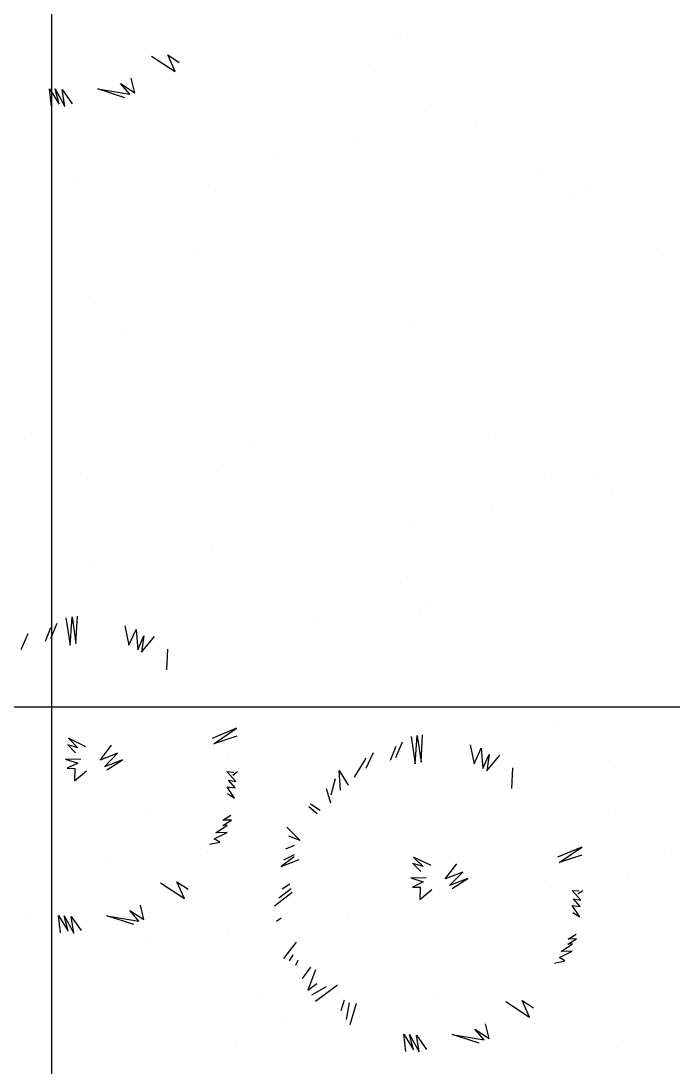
# Model space of a CAD drawing. Extents: x 3907.4 to 3911.57, y -3054.42 to -3053.7.
# Drawn here: x 3908.0113 to 3908.0464, y -3054.0034 to -3053.9472 of the extents above; entities that cross this region are included whole.
import ezdxf

# ---------------------------------------------------------------- set-up
doc = ezdxf.new("R2010")
doc.units = 0
doc.header["$LTSCALE"] = 2
doc.header["$MEASUREMENT"] = 0
doc.linetypes.add('ACAD_ISO10W100', pattern=[18, 12, -3, 0, -3])
doc.layers.add('AKS', color=11, linetype='CONTINUOUS')
doc.layers.add('AĞAÇ', color=9, linetype='CONTINUOUS')

msp = doc.modelspace()

# ---------------------------------------------------------------- linework, layer by layer
at = {"layer": 'AKS', "linetype": 'ACAD_ISO10W100'}
for p, q in [((3908.01297, -3053.717968), (3908.01297, -3054.27603)), ((3907.955467, -3053.98403), (3908.33097, -3053.98403))]:
    msp.add_line(p, q, dxfattribs=at)
at = {"layer": 'AĞAÇ'}
for p, q in [((3908.031396, -3053.948024), (3908.031396, -3053.948024)), ((3908.03172, -3053.948073), (3908.03172, -3053.948073)), ((3908.018333, -3053.949058), (3908.019613, -3053.949889)), ((3908.019613, -3053.949889), (3908.019218, -3053.948998)), ((3908.019218, -3053.948998), (3908.019827, -3053.949401)), ((3908.029984, -3053.949537), (3908.029984, -3053.949537)), ((3908.017438, -3053.951031), (3908.017251, -3053.950252)), ((3908.012854, -3053.950815), (3908.013372, -3053.951647)), ((3908.012962, -3053.951743), (3908.012854, -3053.950815)), ((3908.013164, -3053.950824), (3908.013684, -3053.951763)), ((3908.013372, -3053.951647), (3908.013164, -3053.950824)), ((3908.013684, -3053.951763), (3908.013536, -3053.950856)), ((3908.013536, -3053.950856), (3908.014072, -3053.951623)), ((3908.015453, -3053.950824), (3908.017171, -3053.95111)), ((3908.016908, -3053.951296), (3908.015453, -3053.950824)), ((3908.016682, -3053.950537), (3908.017438, -3053.951031)), ((3908.017171, -3053.95111), (3908.016682, -3053.950537)), ((3908.033357, -3053.951686), (3908.033357, -3053.951686)), ((3908.035724, -3053.952857), (3908.035724, -3053.952857)), ((3908.02922, -3053.953713), (3908.02922, -3053.953713)), ((3908.025056, -3053.954262), (3908.025056, -3053.954262)), ((3908.039359, -3053.95532), (3908.039359, -3053.95532)), ((3908.01419, -3053.955692), (3908.01419, -3053.955692)), ((3908.021407, -3053.955987), (3908.021407, -3053.955987)), ((3908.041872, -3053.956085), (3908.041872, -3053.956085)), ((3908.040834, -3053.956671), (3908.040834, -3053.956671)), ((3908.020589, -3053.959468), (3908.020589, -3053.959468)), ((3908.045502, -3053.959423), (3908.045502, -3053.959423)), ((3908.01531, -3053.962342), (3908.01531, -3053.962342)), ((3908.016785, -3053.963693), (3908.016785, -3053.963693)), ((3908.032224, -3053.963487), (3908.032224, -3053.963487)), ((3908.036445, -3053.96957), (3908.036445, -3053.96957)), ((3908.011532, -3053.969615), (3908.011532, -3053.969615)), ((3908.023744, -3053.97007), (3908.023744, -3053.97007)), ((3908.014905, -3053.971764), (3908.014905, -3053.971764)), ((3908.021911, -3053.971401), (3908.021911, -3053.971401)), ((3908.039818, -3053.971719), (3908.039818, -3053.971719)), ((3908.042375, -3053.971499), (3908.042375, -3053.971499)), ((3908.0431, -3053.972599), (3908.0431, -3053.972599)), ((3908.036596, -3053.973455), (3908.036596, -3053.973455)), ((3908.032432, -3053.974004), (3908.032432, -3053.974004)), ((3908.021566, -3053.975434), (3908.021566, -3053.975434)), ((3908.015062, -3053.97629), (3908.015062, -3053.97629)), ((3908.031707, -3053.977367), (3908.031707, -3053.977367)), ((3908.032728, -3053.978902), (3908.032728, -3053.978902)), ((3908.033182, -3053.978718), (3908.033182, -3053.978718)), ((3908.012925, -3053.980367), (3908.013275, -3053.979539)), ((3908.013742, -3053.979252), (3908.013966, -3053.980719)), ((3908.013966, -3053.980719), (3908.01407, -3053.979196)), ((3908.01407, -3053.979196), (3908.014273, -3053.980621)), ((3908.014273, -3053.980621), (3908.014357, -3053.979162)), ((3908.016908, -3053.979685), (3908.01712, -3053.980723)), ((3908.02705, -3053.979501), (3908.02705, -3053.979501)), ((3908.011333, -3053.980946), (3908.011722, -3053.980097)), ((3908.012641, -3053.98051), (3908.012931, -3053.979766)), ((3908.01712, -3053.980723), (3908.017511, -3053.979874)), ((3908.017511, -3053.979874), (3908.017601, -3053.980973)), ((3908.017601, -3053.980973), (3908.017931, -3053.980209)), ((3908.017931, -3053.980209), (3908.017811, -3053.981086)), ((3908.017811, -3053.981086), (3908.01851, -3053.980246)), ((3908.019156, -3053.982048), (3908.019209, -3053.980932)), ((3908.02291, -3053.985185), (3908.021606, -3053.985728)), ((3908.021695, -3053.98601), (3908.02291, -3053.985185)), ((3908.040141, -3053.985095), (3908.040141, -3053.985095)), ((3908.014814, -3053.98618), (3908.013874, -3053.985723)), ((3908.013874, -3053.985723), (3908.014382, -3053.986232)), ((3908.022922, -3053.985615), (3908.021695, -3053.98601)), ((3908.032288, -3053.985631), (3908.032512, -3053.987098)), ((3908.032512, -3053.987098), (3908.032616, -3053.985576)), ((3908.032616, -3053.985576), (3908.032819, -3053.987)), ((3908.032819, -3053.987), (3908.032903, -3053.985541)), ((3908.014382, -3053.986232), (3908.013842, -3053.986067)), ((3908.013842, -3053.986067), (3908.014266, -3053.986509)), ((3908.015574, -3053.986889), (3908.016193, -3053.98609)), ((3908.031187, -3053.986889), (3908.031477, -3053.986145)), ((3908.031472, -3053.986747), (3908.031821, -3053.985918)), ((3908.035454, -3053.986065), (3908.035667, -3053.987102)), ((3908.035667, -3053.987102), (3908.036057, -3053.986253)), ((3908.036057, -3053.986253), (3908.036147, -3053.987352)), ((3908.014543, -3053.98686), (3908.013718, -3053.986837)), ((3908.013718, -3053.986837), (3908.014383, -3053.987049)), ((3908.016513, -3053.986529), (3908.015574, -3053.986889)), ((3908.015811, -3053.987261), (3908.016513, -3053.986529)), ((3908.016791, -3053.986881), (3908.015811, -3053.987261)), ((3908.01594, -3053.987416), (3908.016791, -3053.986881)), ((3908.022415, -3053.986816), (3908.022415, -3053.986816)), ((3908.029253, -3053.987802), (3908.029865, -3053.986787)), ((3908.029879, -3053.987325), (3908.030269, -3053.986476)), ((3908.036147, -3053.987352), (3908.036478, -3053.986588)), ((3908.036478, -3053.986588), (3908.036357, -3053.987465)), ((3908.036357, -3053.987465), (3908.037056, -3053.986626)), ((3908.042879, -3053.986914), (3908.042879, -3053.986914)), ((3908.014383, -3053.987049), (3908.013814, -3053.987334)), ((3908.013814, -3053.987334), (3908.014227, -3053.987345)), ((3908.014227, -3053.987345), (3908.014203, -3053.988011)), ((3908.014203, -3053.988011), (3908.014848, -3053.987471)), ((3908.022396, -3053.987513), (3908.022768, -3053.987545)), ((3908.022864, -3053.988042), (3908.022396, -3053.987513)), ((3908.022969, -3053.987531), (3908.022706, -3053.987717)), ((3908.028419, -3053.987456), (3908.028914, -3053.988243)), ((3908.028488, -3053.98851), (3908.028419, -3053.987456)), ((3908.037702, -3053.988427), (3908.037755, -3053.987312)), ((3908.02247, -3053.987966), (3908.022864, -3053.988042)), ((3908.022832, -3053.988384), (3908.02247, -3053.987966)), ((3908.028, -3053.988754), (3908.028224, -3053.98788)), ((3908.022397, -3053.988329), (3908.022832, -3053.988384)), ((3908.022805, -3053.988943), (3908.022397, -3053.988329)), ((3908.022427, -3053.988696), (3908.022805, -3053.988943)), ((3908.027971, -3053.989205), (3908.027744, -3053.988446)), ((3908.027405, -3053.989597), (3908.02688, -3053.989259)), ((3908.017993, -3053.989648), (3908.017993, -3053.989648)), ((3908.027245, -3053.989786), (3908.026801, -3053.989408)), ((3908.042906, -3053.989602), (3908.042906, -3053.989602)), ((3908.021803, -3053.990805), (3908.022411, -3053.990393)), ((3908.022164, -3053.990407), (3908.022631, -3053.990119)), ((3908.022411, -3053.990393), (3908.022164, -3053.990407)), ((3908.022177, -3053.990129), (3908.022603, -3053.989861)), ((3908.022631, -3053.990119), (3908.022177, -3053.990129)), ((3908.021709, -3053.991125), (3908.022401, -3053.99078)), ((3908.022401, -3053.99078), (3908.021803, -3053.990805)), ((3908.025613, -3053.990492), (3908.026334, -3053.991221)), ((3908.021449, -3053.991419), (3908.022003, -3053.991305)), ((3908.022003, -3053.991305), (3908.021709, -3053.991125)), ((3908.026011, -3053.991491), (3908.025542, -3053.991672)), ((3908.026334, -3053.991221), (3908.02571, -3053.990988)), ((3908.021366, -3053.991797), (3908.021366, -3053.991797)), ((3908.026004, -3053.991985), (3908.025434, -3053.99227)), ((3908.041456, -3053.991565), (3908.040152, -3053.992108)), ((3908.040241, -3053.992389), (3908.041456, -3053.991565)), ((3908.041468, -3053.991994), (3908.040241, -3053.992389)), ((3908.046279, -3053.991752), (3908.046279, -3053.991752)), ((3908.016092, -3053.992117), (3908.016092, -3053.992117)), ((3908.026008, -3053.992093), (3908.025299, -3053.99261)), ((3908.025299, -3053.99261), (3908.026279, -3053.992229)), ((3908.032928, -3053.992611), (3908.032388, -3053.992446)), ((3908.032388, -3053.992446), (3908.032812, -3053.992888)), ((3908.03336, -3053.992559), (3908.03242, -3053.992103)), ((3908.03242, -3053.992103), (3908.032928, -3053.992611)), ((3908.03412, -3053.993269), (3908.034739, -3053.992469)), ((3908.03506, -3053.992908), (3908.03412, -3053.993269)), ((3908.034358, -3053.99364), (3908.03506, -3053.992908)), ((3908.043972, -3053.993198), (3908.043972, -3053.993198)), ((3908.018825, -3053.993493), (3908.020105, -3053.994324)), ((3908.020105, -3053.994324), (3908.019709, -3053.993433)), ((3908.019709, -3053.993433), (3908.020318, -3053.993836)), ((3908.025779, -3053.993569), (3908.025353, -3053.993836)), ((3908.033089, -3053.99324), (3908.032264, -3053.993216)), ((3908.032264, -3053.993216), (3908.032929, -3053.993429)), ((3908.032929, -3053.993429), (3908.03236, -3053.993713)), ((3908.03236, -3053.993713), (3908.032773, -3053.993725)), ((3908.032773, -3053.993725), (3908.032749, -3053.99439)), ((3908.035337, -3053.993261), (3908.034358, -3053.99364)), ((3908.034486, -3053.993795), (3908.035337, -3053.993261)), ((3908.039808, -3053.993746), (3908.039808, -3053.993746)), ((3908.025894, -3053.994002), (3908.024945, -3053.994749)), ((3908.025847, -3053.993808), (3908.02518, -3053.994304)), ((3908.032749, -3053.99439), (3908.033395, -3053.99385)), ((3908.033232, -3053.994316), (3908.033232, -3053.994316)), ((3908.040942, -3053.993892), (3908.041314, -3053.993924)), ((3908.04141, -3053.994421), (3908.040942, -3053.993892)), ((3908.041515, -3053.99391), (3908.041252, -3053.994097)), ((3908.017929, -3053.995466), (3908.017743, -3053.994687)), ((3908.040943, -3053.994709), (3908.041378, -3053.994764)), ((3908.041351, -3053.995322), (3908.040943, -3053.994709)), ((3908.041016, -3053.994346), (3908.04141, -3053.994421)), ((3908.041378, -3053.994764), (3908.041016, -3053.994346)), ((3908.011625, -3053.995095), (3908.011625, -3053.995095)), ((3908.013345, -3053.99525), (3908.013863, -3053.996081)), ((3908.013453, -3053.996178), (3908.013345, -3053.99525)), ((3908.013655, -3053.995259), (3908.014175, -3053.996198)), ((3908.013863, -3053.996081), (3908.013655, -3053.995259)), ((3908.014175, -3053.996198), (3908.014027, -3053.995291)), ((3908.014027, -3053.995291), (3908.014564, -3053.996058)), ((3908.015944, -3053.995259), (3908.017662, -3053.995545)), ((3908.0174, -3053.995731), (3908.015944, -3053.995259)), ((3908.017173, -3053.994971), (3908.017929, -3053.995466)), ((3908.017662, -3053.995545), (3908.017173, -3053.994971)), ((3908.025312, -3053.995382), (3908.025049, -3053.995568)), ((3908.028942, -3053.995176), (3908.028942, -3053.995176)), ((3908.040973, -3053.995075), (3908.041351, -3053.995322)), ((3908.018274, -3053.996581), (3908.018274, -3053.996581)), ((3908.022438, -3053.996033), (3908.022438, -3053.996033)), ((3908.04071, -3053.996787), (3908.041177, -3053.996499)), ((3908.040723, -3053.996508), (3908.041149, -3053.99624)), ((3908.041177, -3053.996499), (3908.040723, -3053.996508)), ((3908.026109, -3053.996673), (3908.025432, -3053.997557)), ((3908.040349, -3053.997185), (3908.040958, -3053.996772)), ((3908.040958, -3053.996772), (3908.04071, -3053.996787)), ((3908.025942, -3053.997356), (3908.025745, -3053.997673)), ((3908.026198, -3053.997664), (3908.026082, -3053.99794)), ((3908.039995, -3053.997798), (3908.040549, -3053.997684)), ((3908.040256, -3053.997504), (3908.040947, -3053.997159)), ((3908.040549, -3053.997684), (3908.040256, -3053.997504)), ((3908.040947, -3053.997159), (3908.040349, -3053.997185)), ((3908.026887, -3053.998027), (3908.02643, -3053.998637)), ((3908.02716, -3053.998164), (3908.026735, -3053.999248)), ((3908.026735, -3053.999248), (3908.02722, -3053.998897)), ((3908.027721, -3053.999083), (3908.026928, -3053.999533)), ((3908.028336, -3053.998993), (3908.027143, -3053.999862)), ((3908.024055, -3053.999413), (3908.024055, -3053.999413)), ((3908.028688, -3053.999797), (3908.028518, -3054.000373)), ((3908.02896, -3053.999934), (3908.028798, -3054.000833)), ((3908.033511, -3053.999534), (3908.033511, -3053.999534)), ((3908.037371, -3053.999873), (3908.038651, -3054.000704)), ((3908.038651, -3054.000704), (3908.038255, -3053.999812)), ((3908.038255, -3053.999812), (3908.038864, -3054.000215)), ((3908.029332, -3053.999966), (3908.028992, -3054.001117)), ((3908.02553, -3054.000764), (3908.02553, -3054.000764)), ((3908.036475, -3054.001846), (3908.036289, -3054.001066)), ((3908.031891, -3054.001629), (3908.032409, -3054.002461)), ((3908.031999, -3054.002557), (3908.031891, -3054.001629)), ((3908.032201, -3054.001638), (3908.032721, -3054.002578)), ((3908.032409, -3054.002461), (3908.032201, -3054.001638)), ((3908.03449, -3054.001638), (3908.036209, -3054.001924)), ((3908.035946, -3054.00211), (3908.03449, -3054.001638)), ((3908.035719, -3054.001351), (3908.036475, -3054.001846)), ((3908.036209, -3054.001924), (3908.035719, -3054.001351)), ((3908.032721, -3054.002578), (3908.032573, -3054.00167)), ((3908.032573, -3054.00167), (3908.03311, -3054.002437)), ((3908.022919, -3054.00223), (3908.022919, -3054.00223)), ((3908.043383, -3054.002328), (3908.043383, -3054.002328))]:
    msp.add_line(p, q, dxfattribs=at)

doc.saveas('drawing.dxf')
